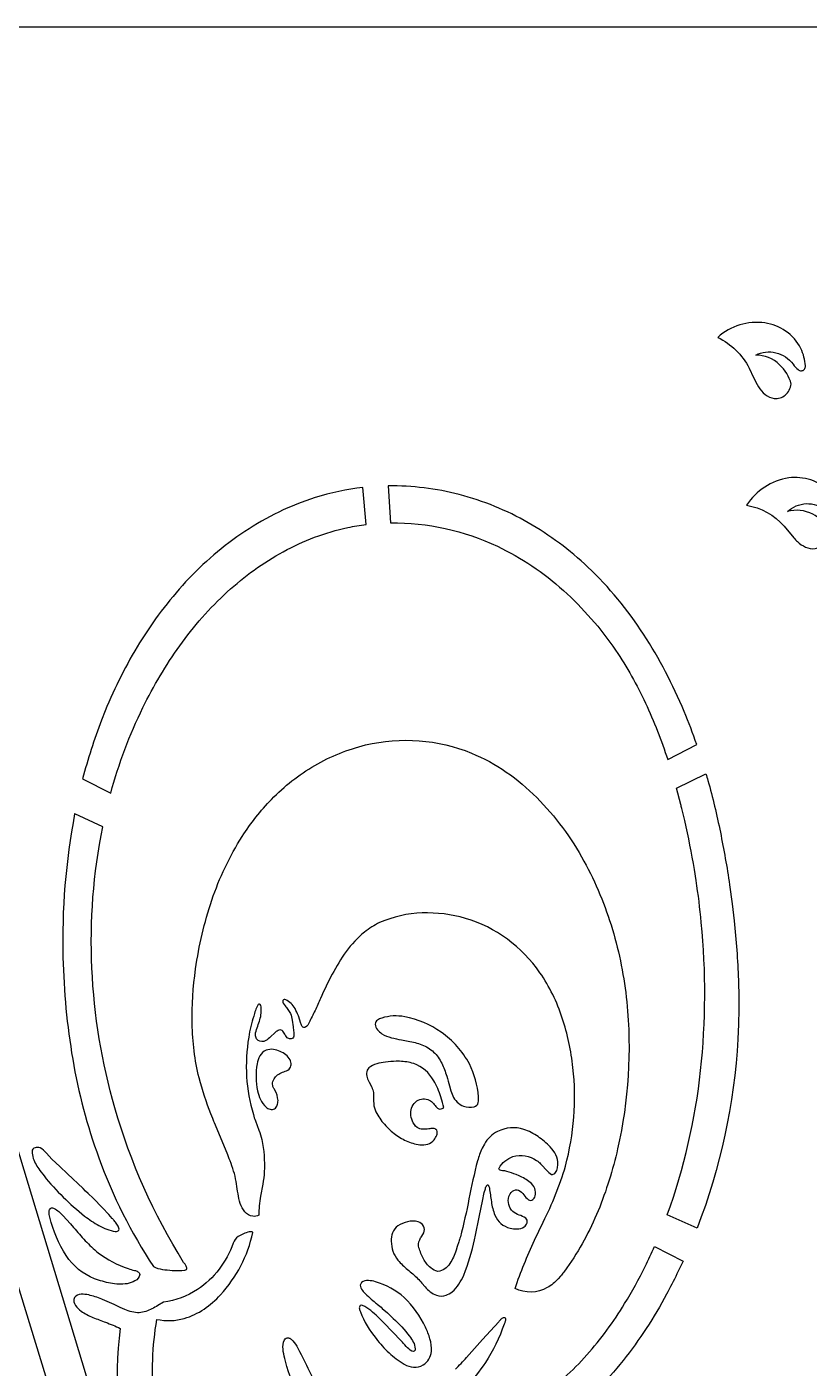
# Model space of a CAD drawing. Header units: inches. Extents: x 35.5 to 88, y 0 to 97.1.
# Drawn here: x 56.8 to 69.53, y 75.31 to 97.14 of the extents above; entities that cross this region are included whole.
import ezdxf

# ---------------------------------------------------------------- set-up
doc = ezdxf.new("R2010")
doc.units = ezdxf.units.IN
doc.header["$MEASUREMENT"] = 0
doc.layers.add('IMAGE_2', color=7, linetype='Continuous')

msp = doc.modelspace()

# ---------------------------------------------------------------- linework, layer by layer
for points in [[(69.459, 91.565, 0.192095), (69.473, 91.619, 0.098848), (69.399, 91.901, 0.129039), (69.152, 92.187, 0.11042), (68.814, 92.319, 0.22315), (68.047, 92.084, -0.16182), (68.558, 91.584), (68.631, 91.429, 0.034494), (68.71, 91.279, 0.080201), (68.819, 91.153, 0.136294), (68.964, 91.089, 0.204161), (69.146, 91.145, 0.181309), (69.243, 91.324, 0.134575), (69.053, 91.639, 0.187741), (68.665, 91.796, -0.177598), (68.993, 91.834, -0.16835), (69.275, 91.647, 0.080371), (69.354, 91.558, 0.144514), (69.408, 91.54, 0.215871), (69.459, 91.564)], [(69.958, 89.209, 0.110761), (69.989, 89.229, -0.288304), (69.99, 89.23), (70.001, 89.247, 0.205149), (70.002, 89.304, 0.100692), (69.866, 89.556, 0.136963), (69.561, 89.763, 0.115624), (69.203, 89.795, 0.215896), (68.516, 89.352, -0.17102), (69.126, 89.012), (69.286, 88.82, 0.033183), (69.343, 88.76, 0.078248), (69.477, 88.669, 0.140087), (69.632, 88.647, 0.198376), (69.795, 88.753, 0.176503), (69.848, 88.954, 0.143279), (69.592, 89.205, 0.191514), (69.18, 89.248, -0.175183), (69.488, 89.377, -0.175881), (69.805, 89.275), (69.851, 89.239, 0.087155), (69.902, 89.211, 0.158153)], [(58.169, 84.665, -0.047629), (58.693, 86.059, -0.040796), (59.292, 87.064, -0.051064), (60.066, 87.941, -0.059631), (60.977, 88.595, -0.072572), (62.026, 88.988, -0.025945), (62.327, 89.039), (62.274, 89.639, 0.048658), (61.496, 89.475, 0.070275), (60.353, 88.925, 0.060672), (59.388, 88.102, 0.04863), (58.639, 87.112, 0.040439), (58.078, 86.005), (58.017, 85.851, 0.027964), (57.711, 84.896), (58.169, 84.665)], [(62.686, 89.665), (62.723, 89.066, -0.114099), (64.461, 88.683, -0.071931), (65.535, 87.965, -0.060692), (66.384, 86.991, -0.040317), (66.87, 86.131, -0.030073), (67.233, 85.211), (67.704, 85.455, 0.019051), (67.5, 85.993, 0.045573), (66.84, 87.251, 0.059424), (65.934, 88.345, 0.06024), (64.962, 89.066, 0.066975), (63.841, 89.525, 0.067822)], [(60.481, 77.778, -0.173147), (60.352, 77.85, -0.100703), (60.275, 77.987, -0.042529), (60.24, 78.144, -0.003997), (60.218, 78.304, 0.049166), (60.127, 78.637), (60.11, 78.683, 0.010957), (60.062, 78.806), (59.857, 79.301, -0.02576), (59.828, 79.372, -0.028492), (59.628, 79.951), (59.607, 80.03, -0.055724), (59.494, 80.913, -0.040423), (59.551, 81.803, -0.047529), (59.814, 82.923, -0.06044), (60.309, 83.961, -0.050465), (60.786, 84.564, -0.068657), (61.489, 85.115, -0.073281), (62.317, 85.449, -0.156175), (64.038, 85.317, -0.055412), (64.606, 85.008, -0.045635), (65.102, 84.593, -0.070262), (65.87, 83.56, -0.052503), (66.332, 82.448, -0.047851), (66.566, 81.268, -0.081362), (66.417, 78.877, -0.041738), (66.101, 77.867, -0.0564), (65.593, 76.939), (65.542, 76.87, -0.004639), (65.488, 76.804), (65.45, 76.761, -0.077719), (65.273, 76.617, -0.249983), (64.748, 76.602, -0.027165), (65.066, 77.39), (65.208, 77.684, 0.01851), (65.408, 78.131, 0.027066), (65.568, 78.594, 0.094071), (65.69, 80.198, 0.052387), (65.517, 81.004, 0.071066), (65.153, 81.743, 0.171537), (63.941, 82.627, 0.076802), (63.237, 82.715, 0.09872), (62.545, 82.557, 0.060912), (62.299, 82.403, 0.066607), (62, 82.086, 0.039848), (61.773, 81.716, 0.017295), (61.583, 81.324, -0.009463), (61.493, 81.126, -0.001625), (61.397, 80.931, -0.178094), (61.338, 80.858, -0.369746), (61.285, 80.867, -0.136173), (61.265, 80.917), (61.222, 81.04, 0.048902), (61.168, 81.158, 0.157318), (61.016, 81.302, 0.443795), (60.972, 81.291, 0.274901), (60.977, 81.246), (61.006, 81.204, -0.025033), (61.053, 81.143, -0.058639), (61.093, 81.078, -0.087471), (61.122, 80.97), (61.135, 80.859, -0.019206), (61.147, 80.775, -0.114537), (61.141, 80.691, -0.295683), (61.093, 80.664, -0.188659), (61.042, 80.685, -0.063422), (61, 80.744, 0.092146), (60.956, 80.802, 0.278557), (60.891, 80.802, 0.043617), (60.837, 80.764), (60.768, 80.698, -0.058931), (60.693, 80.639, -0.300199), (60.566, 80.641, -0.169671), (60.529, 80.698, -0.117301), (60.527, 80.766, -0.037834), (60.56, 80.873, 0.022407), (60.596, 80.978, 0.099147), (60.616, 81.189, 0.238422), (60.599, 81.223, 0.55292), (60.562, 81.213, 0.048778), (60.523, 81.126, -0.014523), (60.495, 81.036, 0.042719), (60.414, 80.693, 0.050662), (60.379, 80.05, 0.057625), (60.49, 79.434, 0.033158), (60.524, 79.332), (60.581, 79.181, -0.030539), (60.626, 79.025, -0.065826), (60.668, 78.503, -0.034435), (60.643, 78.302), (60.604, 78.104, 0.040855), (60.58, 77.794, -0.143205)], [(67.375, 84.746), (67.855, 84.981, -0.011633), (67.887, 84.87, -0.019381), (68.089, 84.028, -0.01461), (68.239, 83.175), (68.281, 82.862), (68.313, 82.589, -0.018649), (68.383, 81.626, -0.011469), (68.389, 81.144), (68.385, 80.903), (68.374, 80.662, -0.078639), (67.71, 77.584), (67.226, 77.803, 0.059926), (67.768, 80.151, 0.051452), (67.779, 82.56, 0.016076), (67.694, 83.244), (67.667, 83.42, 0.014583), (67.509, 84.218), (67.461, 84.416, 0.026222), (67.444, 84.482)], [(57.582, 84.327, 0.053698), (57.392, 81.991, 0.036703), (57.55, 80.336, 0.044719), (57.975, 78.728, 0.059268), (58.863, 76.962, 0.105505), (59.011, 76.914, 0.043028), (59.325, 76.895), (59.376, 76.9, 0.106498), (59.402, 76.913, 0.284354), (59.408, 76.94, 0.084326), (59.385, 76.986, 0.043487), (59.37, 77.008), (59.355, 77.028, -0.069656), (58.236, 79.542, -0.058622), (57.862, 81.817, -0.061032), (58.038, 84.115), (57.583, 84.327)], [(62.474, 80.904, 0.1429), (62.51, 80.814, 0.096063), (62.583, 80.748, 0.071682), (62.736, 80.685, 0.014848), (62.899, 80.649, -0.009918), (63.122, 80.604, -0.07688), (63.334, 80.52, -0.101484), (63.497, 80.365, -0.068487), (63.6, 80.166, -0.020433), (63.636, 80.06, -0.010662), (63.681, 79.899), (63.706, 79.819), (63.735, 79.741, 0.218057), (63.91, 79.571, 0.14514), (64.084, 79.559, 0.306147), (64.148, 79.628, 0.069983), (64.153, 79.722, 0.100104), (64.005, 80.257, 0.122768), (63.546, 80.774, 0.104819), (62.953, 81.025, 0.127182), (62.579, 81.003, 0.075802), (62.51, 80.971, 0.279574)], [(60.836, 79.528, 0.162041), (60.88, 79.587, 0.087756), (60.891, 79.66, 0.101597), (60.841, 79.831, 0.041733), (60.825, 79.859, -0.05622), (60.805, 79.904, -0.114238), (60.802, 79.952, -0.199173), (60.903, 80.093, -0.066851), (60.988, 80.13, 0.085447), (61.071, 80.171, 0.198744), (61.105, 80.245, 0.133445), (61.087, 80.325, 0.097268), (61.018, 80.406, 0.063633), (60.926, 80.461, 0.061695), (60.815, 80.493, 0.119469), (60.699, 80.481, 0.166353), (60.597, 80.388, 0.088601), (60.551, 80.258, 0.097182), (60.558, 79.821, 0.067939), (60.607, 79.678, 0.096424), (60.697, 79.556, 0.10689), (60.762, 79.519, 0.222046)], [(63.588, 79.551), (63.579, 79.589, -0.047896), (63.568, 79.628), (63.54, 79.72, 0.057555), (63.425, 79.985, 0.181989), (63.099, 80.264, 0.071082), (62.87, 80.3), (62.812, 80.3, 0.036443), (62.639, 80.286, 0.034947), (62.498, 80.259, 0.118944), (62.37, 80.193, 0.186503), (62.332, 80.107, 0.10788), (62.348, 80.014), (62.374, 79.96), (62.416, 79.879, -0.075329), (62.444, 79.793, -0.019594), (62.447, 79.65, 0.101248), (62.473, 79.509, 0.079512), (62.603, 79.298, 0.047523), (62.78, 79.126, 0.060764), (62.977, 79.007, 0.073924), (63.199, 78.943, 0.106092), (63.327, 78.954, 0.155301), (63.433, 79.024, 0.080435), (63.474, 79.096, 0.179658), (63.473, 79.179, 0.254502), (63.412, 79.207, 0.025016), (63.345, 79.201, -0.055009), (63.247, 79.194, -0.149972), (63.153, 79.224, -0.212392), (63.052, 79.451, -0.251493), (63.15, 79.657, -0.256556), (63.353, 79.669, -0.09041), (63.419, 79.615, -0.026762), (63.473, 79.55, 0.288055), (63.546, 79.525, 0.075605), (63.575, 79.539, -0.276653), (63.577, 79.54), (63.578, 79.541, -0.359506), (63.579, 79.542, -0.004594), (63.58, 79.543, -0.359506), (63.584, 79.546)], [(64.965, 78.048, 0.37196), (65.036, 78.049, 0.16943), (65.074, 78.108, 0.184442), (65.068, 78.232, 0.12794), (64.994, 78.33, 0.055649), (64.813, 78.437), (64.765, 78.457, 0.028435), (64.615, 78.506, 0.093492), (64.545, 78.519, -0.081599), (64.505, 78.527, -0.496359), (64.488, 78.563, -0.179491), (64.713, 78.75, -0.222848), (65.099, 78.685, -0.06294), (65.164, 78.633), (65.186, 78.611), (65.26, 78.53, 0.064103), (65.343, 78.459, 0.225951), (65.396, 78.475, 0.141841), (65.433, 78.545, 0.02712), (65.445, 78.623, 0.133011), (65.413, 78.778, 0.072106), (65.32, 78.907, 0.05066), (65.122, 79.075, 0.072889), (64.892, 79.193, 0.199993), (64.465, 79.157, 0.157587), (64.249, 78.954), (64.214, 78.889, 0.041933), (64.138, 78.68, 0.01711), (63.998, 78.062, -0.016206), (63.859, 77.443, 0.022206), (63.831, 77.361), (63.809, 77.288), (63.788, 77.224, -0.068915), (63.689, 77.009, -0.096075), (63.605, 76.923, -0.116306), (63.493, 76.879, -0.107194), (63.377, 76.938, -0.098904), (63.257, 77.087, -0.050593), (63.184, 77.265, -0.198769), (63.197, 77.395, -0.055722), (63.229, 77.452), (63.265, 77.507, 0.441095), (63.171, 77.688, 0.11626), (63, 77.689, 0.088958), (62.843, 77.622, 0.151551), (62.756, 77.511, 0.111156), (62.734, 77.372, 0.17026), (62.843, 77.062, 0.049573), (63, 76.911, -0.024144), (63.163, 76.766, -0.014675), (63.233, 76.689), (63.284, 76.63, 0.0458), (63.369, 76.55, 0.076591), (63.472, 76.492, 0.162065), (63.625, 76.492, 0.08795), (63.724, 76.547, 0.074957), (63.835, 76.673, 0.057103), (63.914, 76.822), (63.943, 76.896, 0.036208), (64.104, 77.47), (64.164, 77.761), (64.225, 78.053, -0.016162), (64.248, 78.163), (64.266, 78.227, -0.08661), (64.29, 78.282, -0.456511), (64.31, 78.289, -0.120477), (64.331, 78.239, 0.001071), (64.363, 78.015, 0.056713), (64.42, 77.796, 0.239124), (64.667, 77.585, 0.060145), (64.783, 77.571, 0.143556), (64.895, 77.605, 0.16824), (64.943, 77.67, 0.298838), (64.923, 77.748, 0.069931), (64.816, 77.798, -0.103583), (64.712, 77.855, -0.272789), (64.646, 78.098, -0.156481), (64.705, 78.184, -0.262193), (64.807, 78.202, -0.116175), (64.89, 78.129, 0.069867)], [(57.018, 78.891, 0.18891), (56.938, 78.894, 0.307131), (56.888, 78.833, 0.13825), (56.954, 78.618, 0.026033), (57.017, 78.525), (57.084, 78.434, 0.055884), (57.744, 77.781, 0.033903), (57.978, 77.626, 0.086302), (58.243, 77.53, 0.083608), (58.279, 77.533, 0.44977), (58.301, 77.582, 0.092635), (58.268, 77.649), (58.247, 77.68, 0.01181), (58.223, 77.71, 0.045529), (58.194, 77.744), (58.138, 77.808), (58.037, 77.916), (57.881, 78.073), (57.801, 78.15), (57.761, 78.189), (57.721, 78.228), (57.467, 78.468), (57.339, 78.588), (57.213, 78.71), (57.121, 78.807, 0.082535)], [(58.645, 76.831, -0.213843), (58.563, 76.726, -0.093399), (58.436, 76.681, -0.078739), (58.165, 76.688, -0.045836), (57.905, 76.762, -0.158442), (57.444, 77.139, -0.082396), (57.177, 77.761, -0.100933), (57.167, 77.856, -0.21596), (57.192, 77.909, -0.267868), (57.25, 77.904, -0.085684), (57.391, 77.791), (57.512, 77.657), (57.565, 77.595, 0.017648), (57.755, 77.38, 0.027543), (57.964, 77.184, 0.085499), (58.452, 76.929, 0.050856), (58.557, 76.897, -0.061897), (58.61, 76.876, -0.189551)], [(67.018, 77.287), (67.482, 77.045), (67.383, 76.839, -0.012119), (67.214, 76.51, -0.045463), (66.506, 75.43, -0.061912), (65.586, 74.523, -0.075846), (64.433, 73.893, -0.079198), (63.143, 73.644, 0.028847), (63.151, 73.986, 0.023231), (63.131, 74.208, 0.150461), (65.139, 74.832, 0.06051), (65.917, 75.52, 0.04449), (66.532, 76.356, 0.02495), (66.866, 76.962, 0.014803), (67.018, 77.287)], [(63.123, 75.621, -0.642252), (63.069, 75.582, -0.070812), (62.977, 75.661, 0.011242), (62.893, 75.749, 0.010406), (62.517, 76.139, 0.023519), (62.4, 76.242, 0.080527), (62.268, 76.324, 0.2663), (62.227, 76.324, 0.231624), (62.216, 76.273, 0.084478), (62.231, 76.222, 0.076187), (62.487, 75.786, 0.036168), (62.698, 75.557, 0.054969), (62.945, 75.37, 0.11415), (63.097, 75.32, 0.172821), (63.252, 75.359, 0.23624), (63.389, 75.58, 0.090009), (63.364, 75.782, 0.042322), (63.29, 75.971, 0.094722), (62.945, 76.455, 0.110422), (62.478, 76.712, 0.043503), (62.363, 76.733, 0.181058), (62.251, 76.701, 0.342885), (62.24, 76.611, 0.081325), (62.294, 76.538, 0.024941), (62.48, 76.369, 0.014607), (62.504, 76.349, -0.004413), (62.588, 76.278), (62.671, 76.206), (62.767, 76.116, -0.038381), (63.031, 75.826, -0.042977), (63.092, 75.731, -0.118554)]]:
    msp.add_lwpolyline(points, format="xyb", close=True)
msp.add_lwpolyline([(54.716, 82.975), (70.903, 30.121), (71.325, 30.388), (55.239, 83.53)])
for points in [[(58.876, 74.782, -0.0673), (58.919, 76.1, 0.122244), (59.366, 76.115, 0.077648), (59.687, 76.267, 0.054348), (59.955, 76.5, 0.134595), (60.481, 77.512, 0.229681), (60.453, 77.527, 0.104459), (60.421, 77.524, 0.078477), (60.245, 77.448, 0.148983), (60.161, 77.339, -0.078136), (59.931, 76.915, -0.083352), (59.579, 76.586, -0.114595), (59.025, 76.382), (58.934, 76.325, -0.035538), (58.84, 76.271, -0.107432), (58.634, 76.208, -0.107813), (58.398, 76.26), (58.324, 76.294), (58.227, 76.34), (58.074, 76.409, 0.011401), (58.022, 76.43, 0.032622), (57.81, 76.498, 0.055571), (57.688, 76.51, 0.25456), (57.578, 76.454, 0.251488), (57.596, 76.326, 0.085083), (57.686, 76.233, 0.048615), (57.88, 76.131, 0.010068), (58.086, 76.053, -0.017623), (58.324, 75.954, 0.121051), (58.59, 73.405, 0.06496)], [(63.78, 75.287, 0.003559), (63.958, 75.478), (64.219, 75.77), (64.349, 75.915), (64.482, 76.06, -0.053386), (64.519, 76.101, -0.098673), (64.56, 76.129, -0.538185), (64.594, 76.114, -0.107154), (64.588, 76.066, -0.068843), (64.57, 76.021, -0.063547), (64.266, 75.396, -0.068097), (63.597, 74.652, -0.042844)], [(61.289, 74.747, -0.068765), (61.011, 75.418), (61.001, 75.461, -0.041095), (60.973, 75.614, -0.136901), (60.996, 75.767, -0.296493), (61.06, 75.8, -0.117499), (61.104, 75.778, -0.080617), (61.196, 75.662, -0.017169), (61.375, 75.308, 0.023487), (61.556, 74.956, 0.198343)]]:
    msp.add_lwpolyline(points, format="xyb")
at = {"layer": 'IMAGE_2'}
msp.add_lwpolyline([(35.508, 97.138), (87.963, 97.138), (87.963, 0), (35.508, 0)], close=True, dxfattribs=at)

doc.saveas('drawing.dxf')
